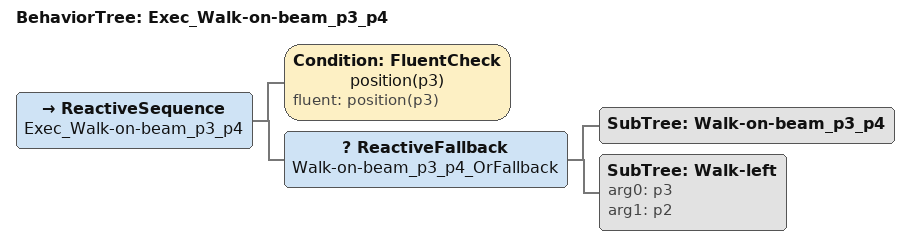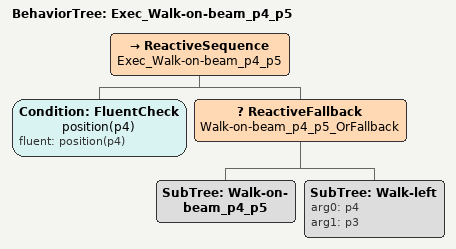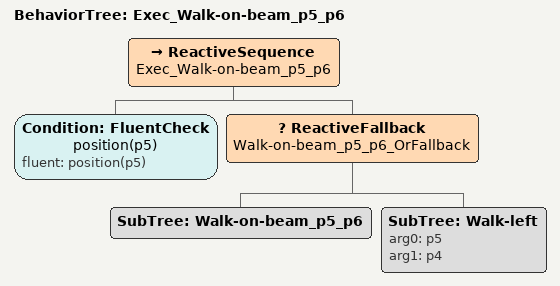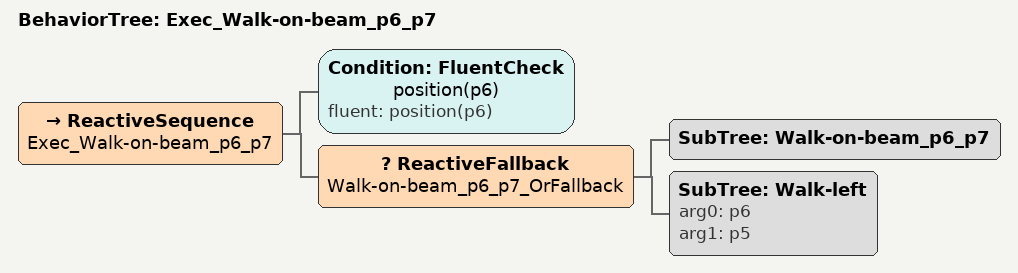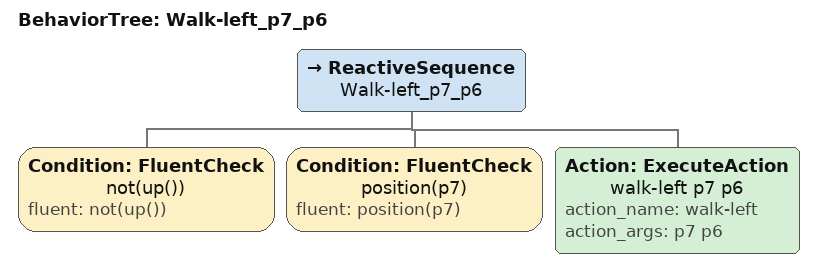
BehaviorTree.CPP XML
<BehaviorTree ID="Exec_Walk-on-beam_p3_p4">
  <ReactiveSequence name="Exec_Walk-on-beam_p3_p4">
    <Condition ID="FluentCheck" name="position(p3)" fluent="position(p3)"/>
    <ReactiveFallback name="Walk-on-beam_p3_p4_OrFallback">
      <SubTree ID="Walk-on-beam_p3_p4"/>
      <SubTree ID="Walk-left" arg0="p3" arg1="p2"/>
    </ReactiveFallback>
  </ReactiveSequence>
</BehaviorTree>

<BehaviorTree ID="Exec_Walk-on-beam_p4_p5">
  <ReactiveSequence name="Exec_Walk-on-beam_p4_p5">
    <Condition ID="FluentCheck" name="position(p4)" fluent="position(p4)"/>
    <ReactiveFallback name="Walk-on-beam_p4_p5_OrFallback">
      <SubTree ID="Walk-on-beam_p4_p5"/>
      <SubTree ID="Walk-left" arg0="p4" arg1="p3"/>
    </ReactiveFallback>
  </ReactiveSequence>
</BehaviorTree>

<BehaviorTree ID="Exec_Walk-on-beam_p5_p6">
  <ReactiveSequence name="Exec_Walk-on-beam_p5_p6">
    <Condition ID="FluentCheck" name="position(p5)" fluent="position(p5)"/>
    <ReactiveFallback name="Walk-on-beam_p5_p6_OrFallback">
      <SubTree ID="Walk-on-beam_p5_p6"/>
      <SubTree ID="Walk-left" arg0="p5" arg1="p4"/>
    </ReactiveFallback>
  </ReactiveSequence>
</BehaviorTree>

<BehaviorTree ID="Exec_Walk-on-beam_p6_p7">
  <ReactiveSequence name="Exec_Walk-on-beam_p6_p7">
    <Condition ID="FluentCheck" name="position(p6)" fluent="position(p6)"/>
    <ReactiveFallback name="Walk-on-beam_p6_p7_OrFallback">
      <SubTree ID="Walk-on-beam_p6_p7"/>
      <SubTree ID="Walk-left" arg0="p6" arg1="p5"/>
    </ReactiveFallback>
  </ReactiveSequence>
</BehaviorTree>

<BehaviorTree ID="Walk-left_p7_p6">
  <ReactiveSequence name="Walk-left_p7_p6">
    <Condition ID="FluentCheck" name="not(up())" fluent="not(up())"/>
    <Condition ID="FluentCheck" name="position(p7)" fluent="position(p7)"/>
    <Action ID="ExecuteAction" name="walk-left p7 p6" action_name="walk-left" action_args="p7 p6"/>
  </ReactiveSequence>
</BehaviorTree>
